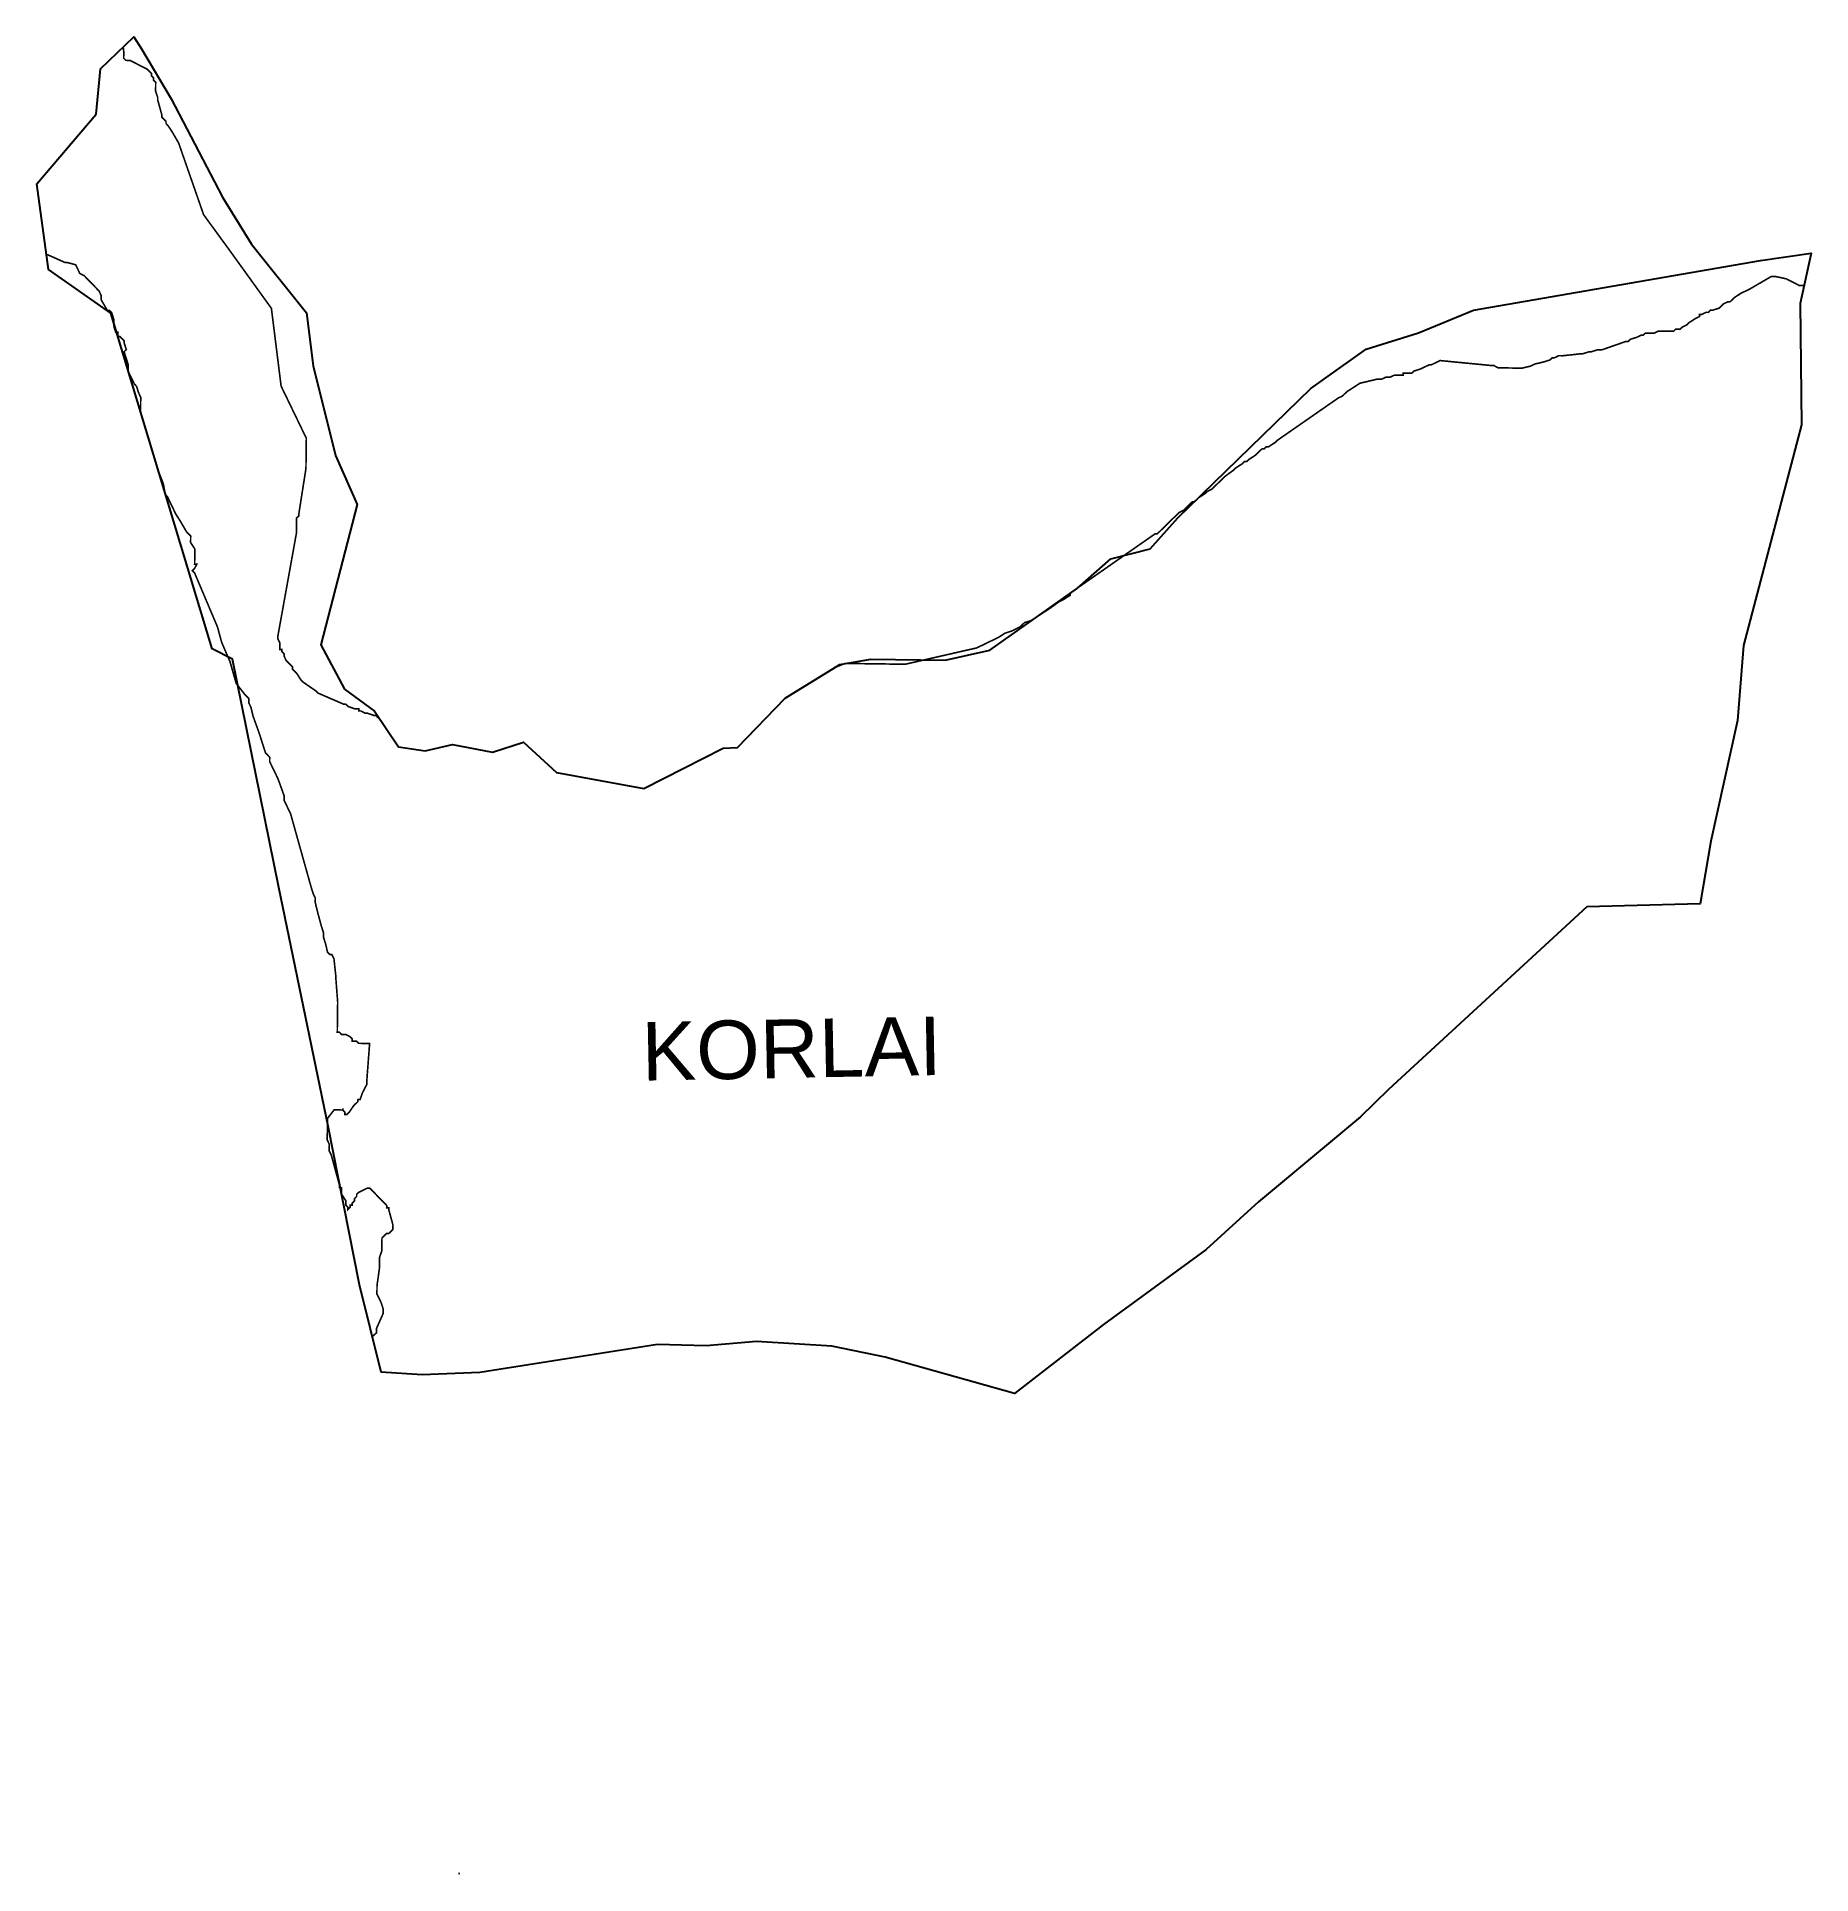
# Model space of a CAD drawing. Header units: metres. Extents: x 278911 to 282207, y 2047918 to 2051329.
import ezdxf

# ---------------------------------------------------------------- set-up
doc = ezdxf.new("R2010")
doc.units = ezdxf.units.M
for name, color, linetype in [('HAZARDS LINE', 1, 'Continuous'), ('village', 3, 'Continuous'), ('VILLAGE NAME', 250, 'Continuous')]:
    doc.layers.add(name, color=color, linetype=linetype)
doc.styles.get("Standard").update_dxf_attribs({"font": 'simplex.shx'})

msp = doc.modelspace()

# ---------------------------------------------------------------- linework, layer by layer
at = {"color": 3, "flags": 128}
msp.add_lwpolyline([(278911.5, 2051056.5), (279022.1, 2051185.6)], dxfattribs=at)
at = {"layer": 'HAZARDS LINE', "lineweight": 18, "const_width": 3}
for points in [[(279072, 2051310.6), (279073.1, 2051301.7), (279072.9, 2051289.7), (279076.9, 2051285.7), (279084.9, 2051285.5), (279116.7, 2051269.1), (279124.6, 2051261), (279124.6, 2051257), (279128.5, 2051252.9), (279128.5, 2051248.9), (279132.4, 2051244.8), (279132.2, 2051228.8), (279136.1, 2051216.7), (279136, 2051212.7), (279143.7, 2051184.6), (279143.6, 2051180.6), (279151.5, 2051172.5), (279151.5, 2051168.5), (279155.4, 2051164.4), (279163.3, 2051152.3), (279175, 2051132.1), (279221.3, 2050999.2), (279268.5, 2050934.5), (279347.2, 2050825.3), (279365.3, 2050680.8), (279412.1, 2050584), (279411.4, 2050527.9), (279398.2, 2050443.9), (279398.2, 2050439.9), (279394.1, 2050435.9), (279393.7, 2050407.9), (279359.1, 2050216), (279359.1, 2050212), (279363, 2050204), (279362.8, 2050191.9), (279366.8, 2050191.9), (279366.8, 2050187.9), (279370.7, 2050183.8), (279370.7, 2050179.8), (279374.6, 2050171.7), (279378.5, 2050167.7), (279386.4, 2050159.6), (279386.4, 2050155.6), (279390.3, 2050151.5), (279394.3, 2050147.4), (279402.1, 2050135.3), (279406.1, 2050131.3), (279429.9, 2050114.9), (279433.9, 2050110.9), (279481.7, 2050090.2), (279485.7, 2050090.1), (279489.6, 2050086.1), (279501.6, 2050081.9), (279509.6, 2050081.8), (279509.5, 2050077.8), (279513.6, 2050077.7), (279521.5, 2050073.6), (279525.5, 2050073.6), (279537.5, 2050069.4), (279541.5, 2050069.3), (279545.4, 2050065.3), (279547.1, 2050065.3)], [(279104.3, 2050633.9), (279104.6, 2050660.2), (279100.7, 2050668.3), (279096.9, 2050680.3), (279092.9, 2050684.4), (279089, 2050692.4), (279085.1, 2050700.5), (279081.2, 2050708.6), (279081.4, 2050720.6), (279073.7, 2050744.7), (279077.8, 2050748.7), (279073.9, 2050760.8), (279074, 2050764.8), (279070, 2050768.8), (279066.1, 2050772.9), (279062.1, 2050772.9), (279062.2, 2050781), (279058.2, 2050781), (279054.3, 2050793.1), (279054.5, 2050805.1), (279050.6, 2050817.2), (279046.7, 2050821.2), (279042.7, 2050821.3), (279030.9, 2050841.5), (279031, 2050849.5), (279027.1, 2050857.6), (279019.2, 2050865.7), (279015.3, 2050869.7), (279007.4, 2050877.9), (278999.5, 2050886), (278991.5, 2050890.1), (278983.7, 2050906.2), (278967.7, 2050910.4), (278963.7, 2050910.5), (278935.9, 2050922.9), (278929.6, 2050925.5)], [(280392.8, 2050158), (280412.2, 2050166), (280524.3, 2050164.5), (280656.9, 2050194.8), (280689.2, 2050210.4), (280697.3, 2050214.3), (280709.4, 2050222.1), (280721.5, 2050226), (280737.6, 2050233.8), (280745.7, 2050241.7), (280757.8, 2050245.5), (280782, 2050261.2), (280794.1, 2050269.1), (280810.3, 2050280.9), (280818.4, 2050284.8), (280830.5, 2050292.6), (280830.6, 2050296.6), (280988.3, 2050406.7), (280992.3, 2050406.7), (280996.3, 2050410.6), (281000.4, 2050414.6), (281004.5, 2050418.5), (281008.5, 2050422.5), (281012.6, 2050426.5), (281020.7, 2050434.4), (281024.8, 2050438.3), (281032.9, 2050446.2), (281040.9, 2050450.1), (281045, 2050454.1), (281057.2, 2050465.9), (281061.2, 2050465.9), (281069.3, 2050473.8), (281081.4, 2050481.6), (281085.5, 2050485.6), (281093.5, 2050489.5), (281109.8, 2050505.3), (281113.8, 2050509.3), (281117.9, 2050513.2), (281134.1, 2050525), (281138.1, 2050529), (281150.3, 2050536.8), (281154.3, 2050540.8), (281158.3, 2050540.7), (281162.4, 2050544.7), (281174.5, 2050552.5), (281186.7, 2050564.4), (281190.7, 2050564.3), (281194.8, 2050568.3), (281198.8, 2050568.2), (281210.9, 2050576.1), (281214.9, 2050580), (281328.2, 2050658.7), (281336.2, 2050662.6), (281344.3, 2050670.5), (281368.6, 2050686.2), (281400.7, 2050693.8), (281408.8, 2050693.7), (281416.8, 2050697.6), (281424.8, 2050697.5), (281432.9, 2050701.4), (281448.9, 2050701.1), (281449, 2050705.1), (281465, 2050704.9), (281469.1, 2050708.9), (281481.1, 2050712.7), (281497.3, 2050720.5), (281501.3, 2050720.5), (281517.4, 2050728.3), (281613.4, 2050719), (281617.4, 2050718.9), (281625.4, 2050714.8), (281669.4, 2050714.2), (281685.5, 2050718), (281693.6, 2050721.9), (281709.7, 2050725.7), (281721.7, 2050729.6), (281725.8, 2050733.5), (281729.8, 2050733.5), (281737.9, 2050737.4), (281745.9, 2050737.3), (281778, 2050740.8), (281782, 2050740.8), (281794.1, 2050744.6), (281798.1, 2050744.6), (281810.1, 2050748.4), (281818.1, 2050748.3), (281862.4, 2050763.8), (281866.4, 2050763.7), (281870.5, 2050767.7), (281882.6, 2050771.5), (281890.6, 2050775.4), (281894.6, 2050775.4), (281898.7, 2050779.3), (281914.7, 2050779.1), (281922.8, 2050783), (281950.8, 2050782.6), (281954.9, 2050786.6), (281962.9, 2050786.5), (281966.9, 2050790.4), (281975, 2050794.3), (281979.1, 2050798.3), (281991.2, 2050806.1), (281999.2, 2050810), (281999.3, 2050814), (282003.3, 2050814), (282011.4, 2050817.9), (282015.4, 2050817.8), (282019.4, 2050821.8), (282023.4, 2050821.7), (282035.5, 2050825.6), (282039.6, 2050829.5), (282043.6, 2050833.5), (282051.7, 2050837.4), (282055.7, 2050837.3), (282063.8, 2050845.2), (282075.9, 2050853.1), (282092.1, 2050860.9), (282132.4, 2050884.4), (282140.5, 2050884.3), (282160.4, 2050880), (282184.3, 2050867.7), (282193.4, 2050867.6)], [(279534.8, 2048916), (279538.2, 2048919.4), (279542.3, 2048923.3), (279542.4, 2048931.3), (279554.8, 2048959.2), (279554.9, 2048967.2), (279551, 2048979.3), (279547.1, 2048987.4), (279543.2, 2048995.4), (279543.4, 2049011.5), (279547.9, 2049043.5), (279548.1, 2049063.5), (279552.3, 2049075.5), (279552.6, 2049099.5), (279556.7, 2049103.5), (279560.7, 2049107.4), (279564.8, 2049107.4), (279568.8, 2049111.3), (279572.9, 2049115.3), (279573, 2049123.3), (279565.3, 2049151.4), (279565.4, 2049155.4), (279561.4, 2049155.5), (279561.4, 2049159.5), (279557.5, 2049163.5), (279545.6, 2049175.7), (279541.7, 2049179.8), (279533.8, 2049187.9), (279529.8, 2049192), (279525.8, 2049192), (279509.7, 2049184.2), (279505.6, 2049180.3), (279505.6, 2049176.3), (279501.5, 2049172.3), (279501.5, 2049168.3), (279497.4, 2049164.3), (279497.3, 2049160.3), (279493.3, 2049160.4), (279493.3, 2049156.4), (279489.2, 2049152.4), (279489.3, 2049156.4), (279485.3, 2049160.5), (279485.4, 2049168.5), (279477.6, 2049180.6), (279477.7, 2049192.7), (279473.7, 2049192.7), (279473.8, 2049196.7), (279458.5, 2049253), (279454.6, 2049261.1), (279454.8, 2049273.1), (279450.9, 2049281.2), (279451.4, 2049321.2), (279463.6, 2049337.1), (279479.7, 2049336.9), (279483.6, 2049332.8), (279483.6, 2049328.8), (279487.6, 2049328.8), (279491.6, 2049332.7), (279499.8, 2049344.6), (279507.9, 2049352.5), (279508, 2049356.5), (279512, 2049356.5), (279516.1, 2049368.5), (279524.4, 2049384.4), (279524.5, 2049392.4), (279529.3, 2049456.4), (279529.4, 2049460.4), (279509.4, 2049460.7), (279505.4, 2049464.8), (279497.4, 2049464.9), (279497.4, 2049468.9), (279493.5, 2049472.9), (279485.5, 2049477.1), (279477.5, 2049477.2), (279473.6, 2049481.2), (279469.6, 2049481.3), (279470.3, 2049537.4), (279466.9, 2049581.5), (279466.9, 2049585.5), (279463.4, 2049617.6), (279459.5, 2049625.7), (279455.5, 2049625.7), (279451.5, 2049629.8), (279447.7, 2049645.9), (279443.9, 2049657.9), (279444, 2049665.9), (279440.1, 2049678), (279432.5, 2049706.2), (279428.7, 2049722.2), (279428.8, 2049730.2), (279424.9, 2049738.3), (279421.1, 2049750.4), (279382.8, 2049887.1), (279371.1, 2049911.3), (279371.2, 2049919.3), (279359.6, 2049951.6), (279344, 2049983.8), (279344.1, 2049991.8), (279336.2, 2050000), (279332.4, 2050012), (279324.7, 2050036.2), (279313.1, 2050068.4), (279309.3, 2050084.5), (279305.4, 2050092.5), (279305.5, 2050100.5), (279297.6, 2050108.7), (279281.9, 2050128.9), (279270.4, 2050169.1), (279254.8, 2050205.4), (279247.2, 2050233.5), (279204.5, 2050334.3), (279200.5, 2050338.3), (279204.6, 2050342.3), (279208.7, 2050350.3), (279204.7, 2050350.3), (279205.1, 2050378.4), (279197.2, 2050390.5), (279197.4, 2050402.5), (279193.4, 2050406.6), (279189.5, 2050410.6), (279177.7, 2050430.8), (279169.9, 2050442.9), (279154.3, 2050475.2), (279150.3, 2050479.3), (279146.6, 2050499.3), (279138.9, 2050519.4)]]:
    msp.add_lwpolyline(points, dxfattribs=at)
at = {"layer": 'HAZARDS LINE', "lineweight": 0, "const_width": 3}
for points in [[(279479.7, 2049340.9), (279479.7, 2049336.9)], [(279693.2, 2047919.6), (279697.2, 2047919.5)]]:
    msp.add_lwpolyline(points, close=True, dxfattribs=at)
at = {"layer": 'village', "color": 3, "true_color": 0x00ff00}
for points in [[(279022.1, 2051185.6, 0), (279029.7, 2051269.9, 0), (279091.6, 2051329.5, 0), (279106, 2051307, 0), (279161.4, 2051214.4, 0), (279256.3, 2051031.6, 0), (279310.3, 2050944.5, 0), (279412.5, 2050816.9, 0), (279424.8, 2050718.3, 0), (279466.2, 2050552.2, 0), (279506.7, 2050461.1, 0), (279439.2, 2050200.3, 0), (279483.2, 2050118.1, 0)], [(279483.2, 2050118.1, 0), (279538.9, 2050077.5, 0), (279583.2, 2050011.4, 0), (279632.7, 2050003.7, 0), (279683.7, 2050015.3, 0), (279757.9, 2050001.3, 0), (279815.6, 2050019.9, 0), (279876.5, 2049963.4, 0), (280039.1, 2049933.5, 0), (280186.2, 2050008.6, 0), (280212.5, 2050010.2, 0), (280301.4, 2050101.8, 0), (280403, 2050164.2, 0), (280460.6, 2050174.1, 0), (280598.2, 2050171.9, 0), (280681.6, 2050190.7, 0), (280844.4, 2050305.6, 0), (280906.2, 2050360.4, 0), (280978.9, 2050378.7, 0), (281030.2, 2050436.1, 0), (281277.6, 2050676.4, 0), (281380, 2050749.7, 0), (281477.5, 2050779.8, 0), (281579.4, 2050821.9, 0), (282112.6, 2050914.2, 0), (282206.6, 2050927.5, 0), (282186.2, 2050834.5, 0), (282188.4, 2050609.2, 0), (282080.9, 2050199.5, 0), (282069.5, 2050059.8, 0), (282019.9, 2049835.8, 0), (282000.3, 2049719.6, 0), (281789.6, 2049713.8, 0), (281421.7, 2049374.8, 0), (281369.4, 2049324.2, 0), (281179.9, 2049166.6, 0), (281082.8, 2049078.1, 0), (280892.5, 2048938.6, 0), (280727.1, 2048810.5, 0), (280487, 2048878.2, 0), (280387.8, 2048898.7, 0), (280247.8, 2048907.2, 0), (280154.8, 2048899.3, 0), (280064.4, 2048901.8, 0), (279734.3, 2048849.7, 0), (279627.1, 2048845, 0), (279551.2, 2048850.1, 0), (279510.8, 2049012.2, 0), (279452.8, 2049306.7, 0), (279360.9, 2049749.9, 0), (279275, 2050173.9, 0), (279237.4, 2050193, 0), (279049.2, 2050816.3, 0), (278933.5, 2050897.2, 0), (278911.5, 2051056.5, 0)]]:
    msp.add_polyline3d(points, dxfattribs=at)

# ---------------------------------------------------------------- texts
at = {"layer": 'VILLAGE NAME', "insert": (280033.6, 2049500), "char_height": 108.748, "attachment_point": 1, "rotation": 1.1028}
msp.add_mtext_dynamic_manual_height_columns('{\\fArial|b0|i0|c0|p34;KORLAI}', width=726.929, gutter_width=543.7, heights=[0], dxfattribs=at)

doc.saveas('drawing.dxf')
